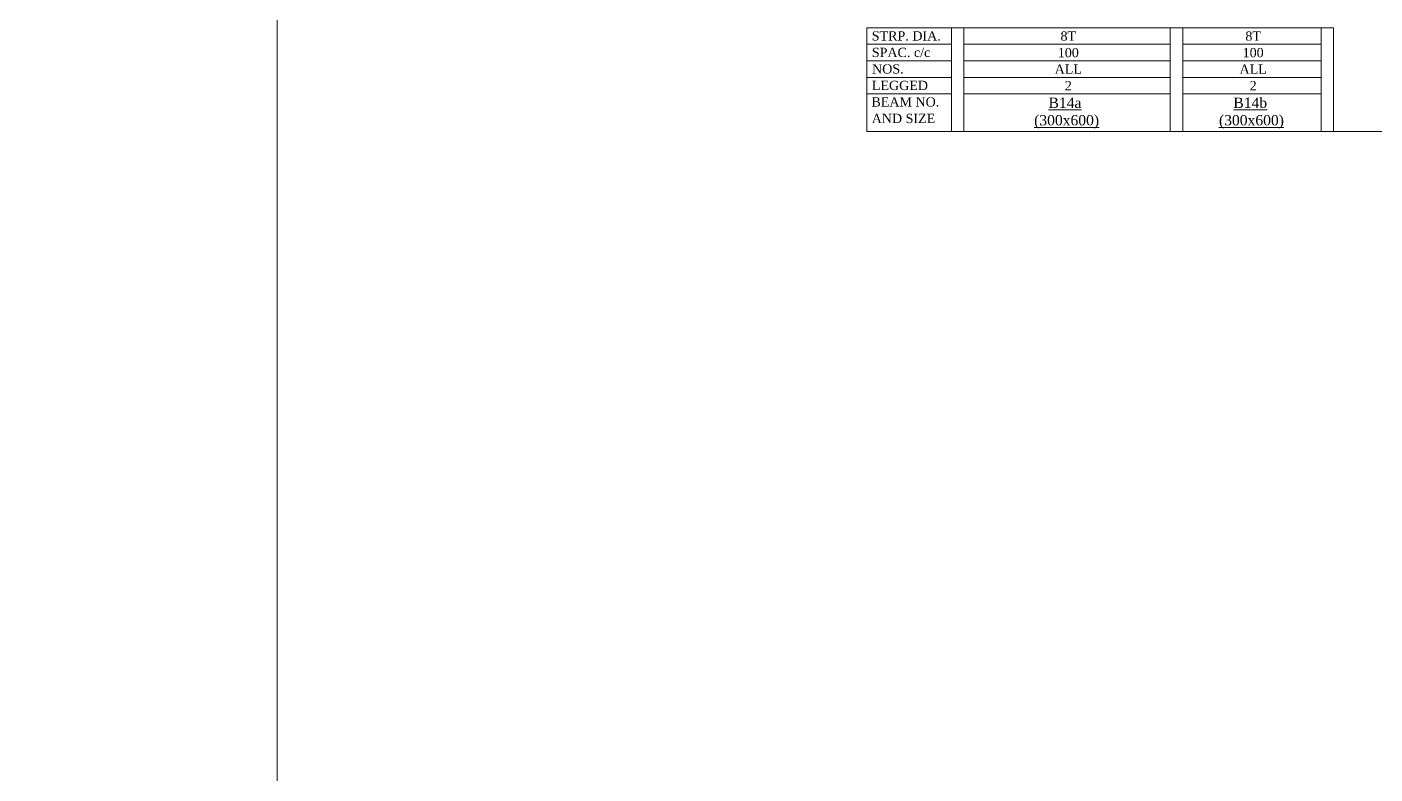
# Model space of a CAD drawing. Header units: millimetres. Extents: x 9781889 to 10654170, y -7832723 to -7608561.
# Drawn here: x 9894432 to 9927086, y -7814616 to -7796508 of the extents above; entities that cross this region are included whole.
import ezdxf
from ezdxf.enums import TextEntityAlignment as Align

# ---------------------------------------------------------------- set-up
doc = ezdxf.new("R2010")
doc.units = ezdxf.units.MM
doc.header["$LTSCALE"] = 10
for name, color, linetype, lineweight in [('S-SHEET', 251, 'Continuous', 0), ('S-TEXT', 7, 'Continuous', 0), ('S-TEXT L.S. BEAM NO.', 30, 'Continuous', 0)]:
    doc.layers.add(name, color=color, linetype=linetype, lineweight=lineweight)
doc.styles.add('TEXT', font='times.ttf')

msp = doc.modelspace()

# ---------------------------------------------------------------- linework, layer by layer
at = {"layer": 'S-SHEET'}
for p, q in [((9914774.6, -7796529.8, 0), (9916827.7, -7796529.8, 0)), ((9914774.6, -7796529.8), (9914774.6, -7799039)), ((9916827.7, -7796529.8, 0), (9926082.7, -7796529.8, 0)), ((9916827.7, -7796529.8, 0), (9916827.7, -7799039, 0)), ((9917127.7, -7796529.8), (9917127.7, -7799039)), ((9922127.7, -7796529.8), (9922127.7, -7799039)), ((9922427.7, -7796529.8), (9922427.7, -7799039)), ((9925782.7, -7796529.8), (9925782.7, -7799039)), ((9926082.7, -7796529.8), (9926082.7, -7799039)), ((9914774.6, -7796929.8, 0), (9916827.7, -7796929.8, 0)), ((9917127.7, -7796929.8, 0), (9922127.7, -7796929.8, 0)), ((9922427.7, -7796929.8, 0), (9925782.7, -7796929.8, 0)), ((9914774.6, -7797329.8, 0), (9916827.7, -7797329.8, 0)), ((9917127.7, -7797329.8, 0), (9922127.7, -7797329.8, 0)), ((9922427.7, -7797329.8, 0), (9925782.7, -7797329.8, 0)), ((9914774.6, -7797729.8, 0), (9916827.7, -7797729.8, 0)), ((9917127.7, -7797729.8, 0), (9922127.7, -7797729.8, 0)), ((9922427.7, -7797729.8, 0), (9925782.7, -7797729.8, 0)), ((9914774.6, -7798129.8, 0), (9916827.7, -7798129.8, 0)), ((9917127.7, -7798129.8, 0), (9922127.7, -7798129.8, 0)), ((9922427.7, -7798129.8, 0), (9925782.7, -7798129.8, 0)), ((9914774.6, -7799039), (9966108.7, -7799039)), ((9914774.6, -7799039, 0), (9916827.7, -7799039, 0)), ((9916827.7, -7799039, 0), (9926082.7, -7799039, 0))]:
    msp.add_line(p, q, dxfattribs=at)
msp.add_lwpolyline([(9783189.2, -7730083.6), (9900496, -7730083.6), (9900496, -7819468.5), (9783189.2, -7819468.5)], close=True, dxfattribs=at)

# ---------------------------------------------------------------- texts
at = {"layer": 'S-TEXT', "style": 'TEXT'}
for s, p in [('STRP. DIA.', (9915731.4, -7796837.8, 0)), ('SPAC. c/c', (9915605.8, -7797237.8, 0)), ('NOS.', (9915285.2, -7797637.8, 0)), ('LEGGED', (9915577.9, -7798037.8, 0)), ('BEAM NO.', (9915709.1, -7798437.8, 0)), ('AND SIZE', (9915663.9, -7798837.8, 0))]:
    msp.add_text(s, height=225, dxfattribs=at).set_placement(p, align=Align.CENTER)
at = {"layer": 'S-TEXT', "linetype": 'ByBlock', "style": 'TEXT'}
for s, p in [('8T', (9919656.6, -7796729.8, 0)), ('8T', (9924134.1, -7796729.8, 0)), ('100', (9919656.6, -7797129.8, 0)), ('100', (9924134.1, -7797129.8, 0)), ('ALL', (9919656.6, -7797529.8, 0)), ('ALL', (9924134.1, -7797529.8, 0)), ('2', (9919656.6, -7797929.8, 0)), ('2', (9924134.1, -7797929.8, 0))]:
    msp.add_text(s, height=225, dxfattribs=at).set_placement(p, align=Align.MIDDLE_CENTER)
at = {"layer": 'S-TEXT L.S. BEAM NO.', "linetype": 'ByBlock', "style": 'TEXT'}
for s, p in [('%%UB14a', (9919176.6, -7798470.4, 0)), ('%%UB14b', (9923654.1, -7798470.4, 0)), ('%%U(300x600)', (9918828.8, -7798893.4, 0)), ('%%U(300x600)', (9923306.3, -7798893.4, 0))]:
    msp.add_text(s, height=250, dxfattribs=at).set_placement(p)

doc.saveas('drawing.dxf')
